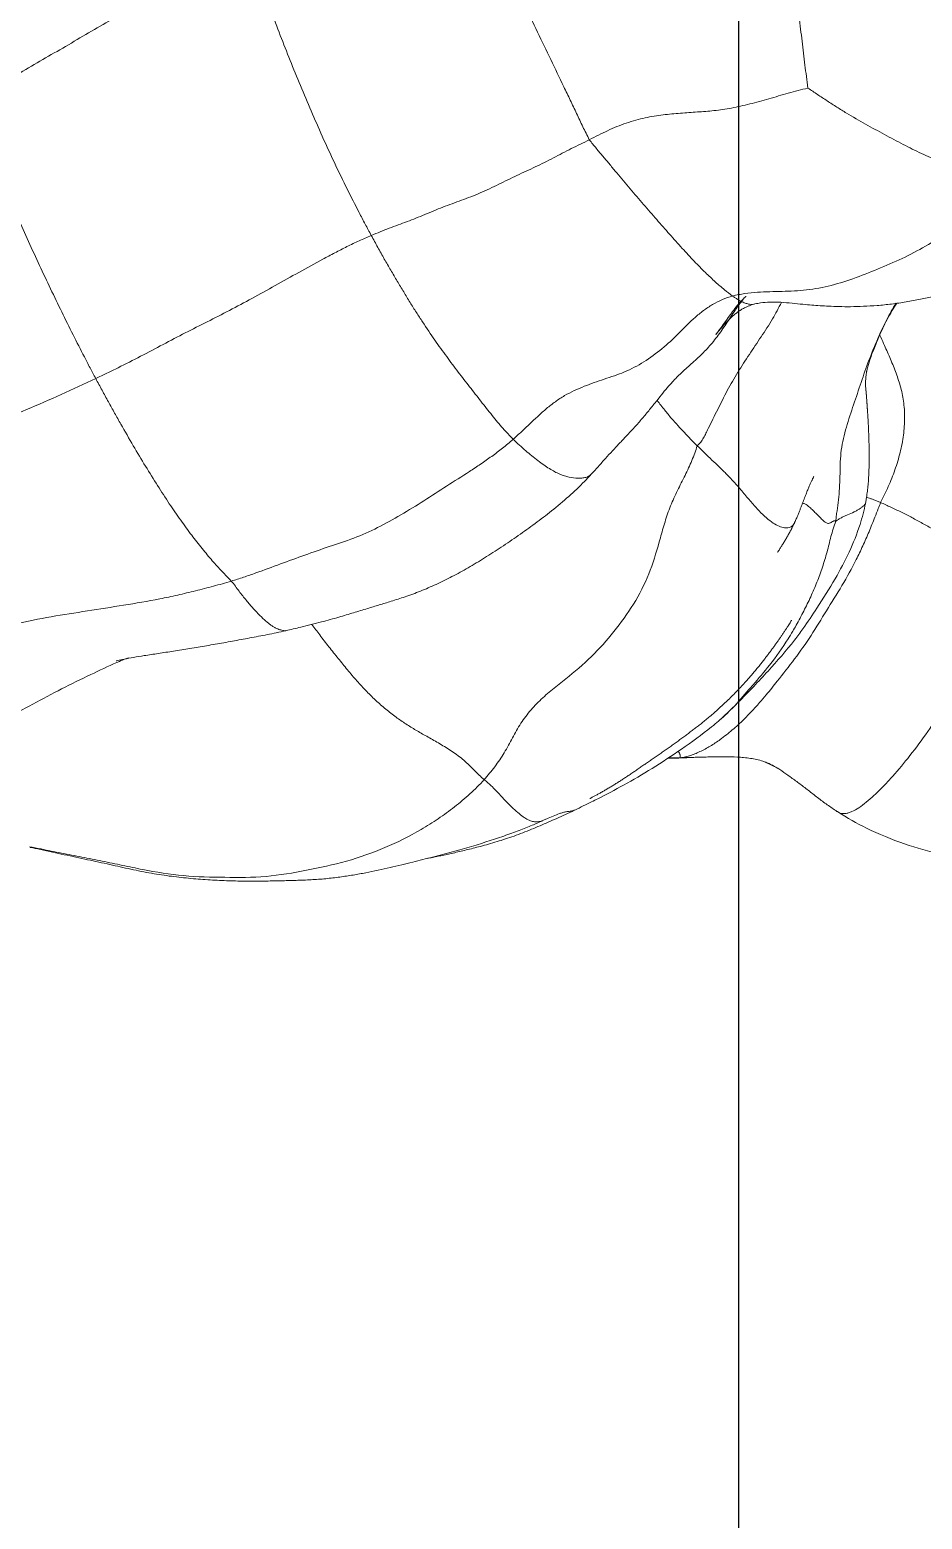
# Model space of a CAD drawing. Header units: inches. Extents: x 149964 to 151052, y -48230 to -47460.
# Drawn here: x 150541.73 to 150553.5, y -48002.21 to -47982.57 of the extents above; entities that cross this region are included whole.
import ezdxf

# ---------------------------------------------------------------- set-up
doc = ezdxf.new("R2010")
doc.units = ezdxf.units.IN
doc.header["$LTSCALE"] = 2
doc.header["$MEASUREMENT"] = 0
doc.linetypes.add('ACAD_ISO08W100', pattern=[36, 24, -3, 6, -3])
doc.linetypes.add('CENTER', pattern=[50.800000000000004, 31.75, -6.35, 6.35, -6.35])
doc.layers.add('CL', color=1, linetype='ACAD_ISO08W100')
doc.layers.add('PRODUCT', color=1, linetype='CONTINUOUS', lineweight=15)

# ---------------------------------------------------------------- blocks, each defined once
blk = doc.blocks.new('20160720.142037')
at = {"layer": 'PRODUCT', "linetype": 'ByBlock'}
for p, q in [((-4.150574802042684, -24.52840678729262), (-4.150620826490922, -24.52820344927022)), ((-6.515879782789852, -28.34180921195366), (-6.515942970756441, -28.3416765569782)), ((-2.079958157293731, -28.56565639276232), (-2.080079343897523, -28.56554343469907)), ((-5.826352195406798, -29.72980549974454), (-5.830876634689048, -29.69852023558633)), ((-5.343574498052476, -30.23678208143247), (-5.332309208199149, -30.25003744716378)), ((0.1573777253506705, -30.71749804166757), (0.1573675354593433, -30.71745850564912)), ((-5.964794542436721, -31.01736414977495), (-5.966417738818564, -31.01993700012827)), ((-5.880120403802721, -30.84511338092125), (-5.964794542436721, -31.01736414977495)), ((-2.725042185717029, -31.2404117183105), (-2.725099049595883, -31.24038525512879)), ((-6.541032033157535, -31.81150293735118), (-6.540376531367656, -31.81047040910198))]:
    blk.add_line(p, q, dxfattribs=at)
for points, start_tangent, end_tangent in [([(-0.8261863776133396, -22.02129663917731), (-1.036647000582889, -21.56485182312463), (-1.235391989233904, -21.10639803179947), (-1.42100511919125, -20.64536961930571), (-1.589403650374152, -20.18893387706339), (-1.746765145275276, -19.73173103169393), (-1.891097134997835, -19.28587564868212), (-2.019875200086972, -18.84194689471042), (-2.138419650378637, -18.40712981450633), (-2.245638807682553, -17.9825026041799), (-2.297451947000809, -17.77112233929802), (-2.349438554345397, -17.55902434806194), (-2.402571661950788, -17.34536835740437), (-2.458587312576128, -17.12894289407268), (-2.518176251236582, -16.90875067753223), (-2.577085020835511, -16.68502239995723)], (-0.4283096825788468, 0.903632013492886), (-0.2438461888390943, 0.9698139183310626)), ([(-3.497202751663281, -23.80891850786429), (-3.56405033642659, -23.5727918011471), (-3.625032934534829, -23.33730526212457), (-3.681381580245215, -23.10185706816992), (-3.731688131112605, -22.86550214868475), (-3.814229313167743, -22.38862800946663), (-3.89067931563477, -21.91055721318844), (-3.966355238953838, -21.43266900874005), (-4.064552326046396, -20.95577310802037), (-4.192746257322142, -20.48133963561122), (-4.32800341679831, -20.00341717905394), (-4.456391559768235, -19.52675275938236), (-4.516326514160028, -19.2871069052635), (-4.573928674275521, -19.04685405822966), (-4.63023933628574, -18.8068029273054), (-4.686941735446453, -18.56671573816857), (-4.74462644191226, -18.32561492228706), (-4.798871426959522, -18.08061021716276)], (-0.2853460400861819, 0.9584245601022205), (-0.1995517100194491, 0.9798872971052914)), ([(-4.570934981718892, -22.29837298592611), (-4.729405332589522, -21.95569709929259), (-4.918451153906062, -21.5707783676844), (-5.119688346807379, -21.19193562929286), (-5.314632047316991, -20.81022423566174), (-5.503618112852564, -20.42517515122017), (-5.594979217246873, -20.23126462952496), (-5.683379654132295, -20.03740939989075), (-5.768473399046343, -19.8430223124742), (-5.850821125262883, -19.64011592526367)], (-0.3967349832068341, 0.917933196425466), (-0.3588992755306929, 0.9333762960476036)), ([(-0.8261863776133396, -22.02129663917731), (-0.6831132521911059, -21.94548910320736), (-0.5401516522688325, -21.87107864409336), (-0.2475294218747877, -21.72179281272838), (0.05210778731270693, -21.57289177422354), (0.3567982620734256, -21.42492461813526), (0.66702971275663, -21.27887151408504), (0.9806526247411966, -21.13474080240121), (1.297840527986409, -20.99393094317202), (1.616717076627538, -20.85772514718701), (1.935428000462707, -20.72744905071886), (2.250239637738559, -20.60598524731904), (2.556640013557626, -20.49585302915511), (2.705343472247478, -20.44540263616364), (2.850917652016506, -20.39825417657266)], (0.8815290843080971, 0.4721297210713681), (0.9536869132138165, 0.3008010498065168)), ([(4.931552613968961, -24.01689093214372), (4.845407939923462, -23.86408094070066), (4.762477804237278, -23.71123564879235), (4.677752947842237, -23.55926663439459), (4.591080771613633, -23.40805403026752), (4.503390042867977, -23.25725265036453), (4.415078334423015, -23.106647475317), (4.23799151647836, -22.80459268201957), (4.062148787925253, -22.49913646594359), (3.885693841119064, -22.19372224552353), (3.709614718798548, -21.88817607503734), (3.532757425826276, -21.58572914303659), (3.358604163164273, -21.28324352978234), (3.185237638477702, -20.98562408152793), (3.100228318246081, -20.83692240640812), (3.016196042881347, -20.6893186716261), (2.932781123643508, -20.54388473174913), (2.850917652016506, -20.39825417657266)], (-0.5081480268115474, 0.8612697503381451), (-0.4815912125627167, 0.8763959744215923)), ([(-6.708912366710138, -27.79663501542382), (-6.741100082464982, -27.71851848810911), (-6.775811634259298, -27.63064565396053), (-6.812253288488137, -27.53412339504575), (-6.849535180284875, -27.43070477456058), (-6.886832603195217, -27.32244277842256), (-6.923575808381429, -27.2109248214183), (-6.959619840316009, -27.09673654459766), (-6.995561155490577, -26.978169288137), (-7.031575756933307, -26.8545688304439), (-7.067472497816198, -26.72621140875708), (-7.102474396233447, -26.59559668442671), (-7.136287677043583, -26.46470839354879), (-7.1688979830069, -26.33558775635902), (-7.202167222741991, -26.20278172023245), (-7.238305823993869, -26.05764641758287), (-7.275410815724172, -25.90314344646322), (-7.31065935321385, -25.7451306245348), (-7.343184280209243, -25.58323009852029), (-7.372697923361557, -25.41713528578111), (-7.399379142851103, -25.24099201505305), (-7.421153915580362, -25.05559078298393), (-7.435573278868105, -24.86242244143796), (-7.443749031663174, -24.66332264517405), (-7.448997541097924, -24.45807984912244), (-7.452993626415264, -24.23866910547804), (-7.453537973808125, -24.01237684247462), (-7.448584267112892, -23.7755691070488), (-7.437111900828313, -23.52905101721262), (-7.418224358378211, -23.27690402147709), (-7.390245063666953, -23.02074501811876), (-7.350552418414736, -22.75749253073445), (-7.296668691647938, -22.48463196833472), (-7.2348675384128, -22.20581108172337), (-7.171217765368056, -21.91427372588805), (-7.10465251118876, -21.60638779229339), (-7.036483932082774, -21.29038190645952), (-7.008351259137271, -21.15527041644964)], (-0.387861789337015, 0.9217175447892314), (0.1958444060755408, 0.9806349823501702)), ([(-6.999776779994136, -21.14597222323209), (-7.029515901231207, -21.2991010337355), (-7.08449110519723, -21.56811568603734), (-7.136997750261799, -21.83750010598305), (-7.189575421478366, -22.10595186486171), (-7.245448876201408, -22.37307321693515), (-7.30011143500451, -22.64033480828948), (-7.380865696293768, -23.17979769383965), (-7.403398889902746, -23.72383122466999), (-7.390635064744856, -24.26735844647192), (-7.309660808299668, -24.8019321728425), (-7.189059801079566, -25.3288285538365), (-7.012117462349124, -25.83555224529118), (-6.771869984309888, -26.3137915296611), (-6.629879292304395, -26.53906865826139), (-6.473687379766488, -26.753872325673), (-6.302823470410658, -26.95690186839784), (-6.115425622730982, -27.14422244283924)], (-0.1819413314477392, -0.9833093876858005), (0.7410105747056555, -0.6714933567611776)), ([(-3.497202751663281, -23.80891850786429), (-3.434998229349731, -23.75021624950023), (-3.368561100855004, -23.68670582210325), (-3.300156398821855, -23.62283407826908), (-3.228243133140495, -23.55846422773175), (-3.150937048776541, -23.49257657313137), (-3.068786851799814, -23.42520342919306), (-2.891738609323511, -23.28649968605896), (-2.693957083189161, -23.14179455984413), (-2.475854662363417, -22.99162622121366), (-2.237371816707309, -22.83653273873642), (-1.982102060894249, -22.67776861051243), (-1.712205248099053, -22.5163097316472), (-1.427572543703718, -22.35242148766702), (-1.281679664214607, -22.27002454605827), (-1.132433463615598, -22.18707960802567), (-0.9792408385546878, -22.1035904351229), (-0.8261863776133396, -22.02129663917731)], (0.7337225368279661, 0.6794492173450006), (0.8815251196797628, 0.4721371234859422)), ([(1.06100371593493, -25.65585890812508), (0.9906601456459612, -25.49594532517222), (0.9139551303524058, -25.33506872829457), (0.832338184438413, -25.17526046187413), (0.7475429962214548, -25.0165274862884), (0.5742306787869893, -24.70098653297464), (0.400619221443776, -24.38851534901914), (0.2308024782978464, -24.0820821038069), (0.0727461879432667, -23.7839064579166), (-0.0772857211122755, -23.49221597008727), (-0.2238045993726701, -23.20211972246761), (-0.3767383511003572, -22.90950716422958), (-0.5324778123176657, -22.61280777259526), (-0.683171680138912, -22.31684831395978), (-0.7555142189958133, -22.16905170687096), (-0.8261863776133396, -22.02129663917731)], (-0.3880904523133381, 0.9216212892632356), (-0.4283278865348206, 0.9036233848327596)), ([(-4.506662966014119, -22.45496776499203), (-4.55014531427878, -22.34720619910513), (-4.570934981718892, -22.29837298592611)], (-0.3616359472588963, 0.9323193882195955), (-0.3967349834679126, 0.9179331963126266)), ([(-4.150575788284186, -24.52840701240348), (-4.178009271912742, -24.4032953118076), (-4.225087221158901, -24.16761529215), (-4.268206609267509, -23.93763078469783), (-4.309536651271628, -23.70997746277862), (-4.349080362124369, -23.48338624247117), (-4.386365049926098, -23.2620041394257), (-4.420455527084414, -23.04718905473419), (-4.451263045251835, -22.84504279682005), (-4.480188546236604, -22.66005150233832), (-4.503773892502068, -22.51763619768462), (-4.52553397815791, -22.3987585225841), (-4.544657661230303, -22.30791209058953), (-4.549413033528253, -22.2887180768812)], (-0.2225077327004951, 0.9749309251882848), (-0.2420255125920029, 0.9702698857815687)), ([(-4.150619363819715, -24.52820312327822), (-4.150795163557632, -24.52736386330071), (-4.151549266680377, -24.51951477276452), (-4.151197168510407, -24.51023547178193), (-4.147725308925146, -24.48870742787403), (-4.141610028280411, -24.46386841694766), (-4.133531767583918, -24.43625707110914), (-4.121799541753717, -24.40628339884279), (-4.10467525626882, -24.3742708773425), (-4.082603804476094, -24.34032547961397), (-4.056329901708523, -24.30450113538973), (-4.02561456267722, -24.26686110283481), (-3.949980447418056, -24.18641013385786), (-3.857771451293956, -24.09967701965797), (-3.752072057948681, -24.00761267534108), (-3.692683331726585, -23.9598253684162), (-3.629925182904117, -23.91173351347243), (-3.565011999366106, -23.86310894312192), (-3.497202751663281, -23.80891850786429)], (-0.2175754549078758, 0.9760435038570929), (0.7597845696538389, 0.6501749054800029)), ([(-1.626455068675568, -27.52766288763814), (-1.74421359130065, -27.38659982717218), (-1.851696627330966, -27.24428848234675), (-1.953761441982351, -27.0989035831517), (-2.052288239065092, -26.95060850389564), (-2.244533796998439, -26.64988610630098), (-2.437878839991754, -26.35090073208266), (-2.622442166029941, -26.04556799221609), (-2.791560859855963, -25.7391893222084), (-2.930216213484528, -25.42413104574371), (-3.041121714340989, -25.10180301967193), (-3.153992898005527, -24.78035709938558), (-3.271418113930849, -24.45741478412674), (-3.389272129687015, -24.13379079226434), (-3.445809262921102, -23.97072623774875), (-3.497202751663281, -23.80891850786429)], (-0.6632873561695521, 0.748364806191209), (-0.2857762353789812, 0.958296375498007)), ([(1.06100371593493, -25.65585890812508), (1.21052531254827, -25.57562055854942), (1.363545783009613, -25.49528535589343), (1.676453803404002, -25.33623744980287), (2.000066871783929, -25.17966801865987), (2.328546493168687, -25.02746994041081), (2.662380264606327, -24.88120222581347), (2.995850459148642, -24.73881547718338), (3.328923792520072, -24.60178344416636), (3.659073371993145, -24.47174359367636), (3.986383290728554, -24.34682767340564), (4.307569189084461, -24.23008918269625), (4.622888200683519, -24.1200675440632), (4.931552613968961, -24.01689093214372)], (0.8788111020795308, 0.4771698302090781), (0.950670672823768, 0.3102019855397519)), ([(-2.080062861496117, -28.56552561672288), (-2.181532155809691, -28.46925485533575), (-2.380889631429454, -28.26121872543445), (-2.570981528842822, -28.0336380225126), (-2.7377818300738, -27.81653920148528), (-2.897108371485956, -27.59585713331035), (-3.049331990245264, -27.37098298630735), (-3.191328495420748, -27.14945490442915), (-3.321392184763681, -26.93300565642858), (-3.438182936079102, -26.7203039909291), (-3.540019626030698, -26.51172284494533), (-3.629121987672988, -26.30424108759325), (-3.703786794270854, -26.10086469212547), (-3.763472151302267, -25.91639353736537), (-3.811507023958256, -25.75972267894394), (-3.858716383983847, -25.60495933303901), (-3.914481131505454, -25.42139939424669), (-3.971584025683114, -25.22834447956848), (-4.035413683188381, -24.99979160097428), (-4.104656951210927, -24.72548139029095), (-4.150616759841796, -24.52820252188394)], (-0.734082941399949, 0.6790598170600283), (-0.2223382976570197, 0.9749695797279926)), ([(-6.115425622730982, -27.14422244283924), (-6.055197281559231, -27.0786000812659), (-5.990597324940609, -27.0136413461878), (-5.924624148756266, -26.94715506205102), (-5.860276149091078, -26.87695005294518), (-5.743938344152411, -26.72225873147545), (-5.643016485264525, -26.56023584768991), (-5.554038780479459, -26.40486954377411), (-5.471959644986782, -26.26086837045295), (-5.390804102207767, -26.12845159234712), (-5.302453401644016, -25.99916092297644), (-5.199870847805869, -25.86503991927748), (-5.082491738779936, -25.72881706420594), (-4.95192870424944, -25.59519420300057), (-4.812031707697315, -25.46608170529362), (-4.666614277113695, -25.34188166569947), (-4.517106864746893, -25.21975455732172), (-4.364061505242717, -25.09708840942767), (-4.206899640441407, -24.97542309900746), (-4.067694365658099, -24.87229842793749)], (0.6511667010271818, 0.7589347320246826), (0.8062048632183225, 0.5916364749769286)), ([(-1.626455068675568, -27.52766288763814), (-1.556564224651083, -27.46006681198924), (-1.481377626216272, -27.3923397660983), (-1.399331291584531, -27.32220527968457), (-1.311601599416463, -27.24997128586983), (-1.125699034979334, -27.10229980126314), (-0.9338722607935779, -26.95301161706448), (-0.7401315940078348, -26.80303866198665), (-0.5370056134124752, -26.65067094611004), (-0.3201088345958851, -26.49455890784884), (-0.07984737449442036, -26.33297368647618), (0.04617093811975792, -26.25079689351696), (0.1775247038458474, -26.16765582192602), (0.315926546260016, -26.08340245481668), (0.4585898588120472, -25.99850615632022), (0.6027702237770427, -25.91342874579277), (0.7503912099346053, -25.82798448513495), (0.9036291836819146, -25.7419824974495), (1.06100371593493, -25.65585890812508)], (0.7040292369524044, 0.7101709889288742), (0.8790479324074866, 0.4767333977498565)), ([(2.32225004551583, -28.53236057263712), (2.264722480147611, -28.41481267724885), (2.205837151850574, -28.29454103760509), (2.144883259694325, -28.17593205161393), (2.083555652701762, -28.05825124409603), (2.023744214006001, -27.93980158037448), (1.96571331116138, -27.82015665871586), (1.852361379773356, -27.5782855870857), (1.735643645835808, -27.33712197449495), (1.622293553809868, -27.09455121163046), (1.525164853926981, -26.84663833004015), (1.433625995647162, -26.59992356594012), (1.336975752114085, -26.36227060853707), (1.289379217632813, -26.24564231413387), (1.243676041456638, -26.12859477882012), (1.199951832415536, -26.01008126564557), (1.15612992370734, -25.89156881642703), (1.110003036010312, -25.77426914925309), (1.06100371593493, -25.65585890812508)], (-0.4475222924556314, 0.8942727759220094), (-0.387904791144134, 0.9216994483059138)), ([(-6.770123401161982, -27.77031391817582), (-6.816446658107452, -27.65400699048769), (-6.859053757361835, -27.539036361326), (-6.897530851449119, -27.42671140224411), (-6.932896947313566, -27.31486354510707), (-6.965795281605097, -27.20236853550159), (-6.994841245294083, -27.09598709184502), (-7.020016803609906, -26.99874546671344), (-7.042695109790657, -26.90742149908328), (-7.063655557634775, -26.81987571141508), (-7.083240501378896, -26.73508205755206), (-7.101499669573968, -26.65296179980942), (-7.118261033465387, -26.57442868164799), (-7.133411686489126, -26.50033624844218), (-7.147772627766244, -26.42687215379556), (-7.153310305788182, -26.39760891562037)], (-0.3800357524441654, 0.9249717978750471), (-0.1842726237873471, 0.9828751701627866)), ([(2.32225004551583, -28.53236057263712), (2.495515200804221, -28.44706429367943), (2.667974371346645, -28.36471679974056), (2.843608906288864, -28.28124162898894), (3.02160298769013, -28.19633813101973), (3.379839721077587, -28.02397902775556), (3.742500571155688, -27.84914764238056), (4.112243435927667, -27.67486181378626), (4.491625776747242, -27.50467618773109), (4.877123557496816, -27.34132661686454), (5.263719876442337, -27.18985628200608), (5.642520621040603, -27.05392524005583), (6.011620973964455, -26.93333084680489), (6.360927195259137, -26.83165062088665), (6.525257970410166, -26.78872658073669), (6.680546291579958, -26.75111625354475)], (0.8927108460157375, 0.4506299428642823), (0.9738874062938432, 0.2270315393557704)), ([(-6.635184770566411, -27.70815024156036), (-6.605432808661135, -27.66017139220639), (-6.548994524113368, -27.58815289623453), (-6.477832892618608, -27.51058785773057), (-6.395401894231327, -27.42837894149125), (-6.303815251943888, -27.34184316975734), (-6.206743618153268, -27.24961977081693), (-6.159544751688372, -27.19913145330793), (-6.115425622730982, -27.14422244283924)], (0.4767500768065037, 0.8790388866625827), (0.5898958839740107, 0.8074793161874305)), ([(-6.115425622730982, -27.14422244283924), (-5.944273237284506, -27.28571936356457), (-5.759523861604976, -27.41015436159068), (-5.564489335112739, -27.51812980922841), (-5.37217989724013, -27.62939915541938), (-5.195274652156513, -27.76336727662419), (-5.03542976413155, -27.91889368554985), (-4.889977649901994, -28.08907761229057), (-4.749978675186867, -28.26452252308081), (-4.453482221200829, -28.59911859558633), (-4.117159901303239, -28.89150065535068), (-3.751486199413193, -29.14437176948559), (-3.351373314770171, -29.33577890956803), (-2.927528004802298, -29.46934310781944), (-2.714109228312736, -29.53108787094243), (-2.504578070453135, -29.60410141976172), (-2.301600605336716, -29.69598470081837), (-2.102926901192404, -29.7948923408112), (-1.90595882886555, -29.88516640602029), (-1.808348444232251, -29.92341845397459), (-1.711621475900756, -29.9553450393505)], (0.7411171714985386, -0.6713757056298699), (0.9591263924111343, -0.2829780263207779)), ([(-2.080071284464793, -28.56553483792959), (-2.108430334570585, -28.53082561758492), (-2.128682465991005, -28.48571400598303), (-2.13883769500535, -28.43551317128731), (-2.140570117160678, -28.3814716423658), (-2.124669094831916, -28.26578153600713), (-2.108748647675384, -28.20540900213382), (-2.085985737212468, -28.14247309820348), (-2.054489538219059, -28.07581571733317), (-2.013861611369066, -28.00519378302124), (-1.964426037913654, -27.9308354143941), (-1.907904594409047, -27.85393848353851), (-1.77821950786165, -27.69472008648154), (-1.704581110214349, -27.61117690070387), (-1.626455068675568, -27.52766288763814)], (-0.7295362706276792, 0.6839421246265341), (0.6954493145973961, 0.7185751532206023)), ([(0.2622277621121611, -30.42334853926877), (0.2151216576166917, -30.28860896390688), (0.1497133205994032, -30.15874265030288), (0.069524223159533, -30.03735001372843), (-0.02332184376427904, -29.92356045245833), (-0.1261042258702219, -29.81512131414638), (-0.2323171352327336, -29.7087227607044), (-0.4330787408980541, -29.48963445588743), (-0.6056518446712289, -29.25127966554282), (-0.7393469061644282, -28.9956759841516), (-0.8341176116955467, -28.72811157713295), (-0.9284273021912668, -28.46503661443421), (-1.051367014501011, -28.20595491919084), (-1.130737555911765, -28.08437089736253), (-1.221299388125772, -27.96869738957321), (-1.320289353112457, -27.85722499259282), (-1.423916839645244, -27.7471068851155), (-1.527829446917167, -27.63636864793079), (-1.626455068675568, -27.52766288763814)], (-0.2638402845168706, 0.9645663814720357), (-0.6629105920549121, 0.7486985688121794)), ([(-6.675704048626358, -27.99117058760748), (-6.723036561714252, -27.88226560611656), (-6.770123401161982, -27.77031391817582)], (-0.402529228019891, 0.9154071337878631), (-0.380035752601218, 0.9249717978105201)), ([(-6.680776295746909, -27.86249287347164), (-6.708912366710138, -27.79663501542382)], (-0.397850925056093, 0.9174500757163907), (-0.3878617889914637, 0.9217175449346405)), ([(-6.659834945341572, -27.91017017492413), (-6.65662468370283, -27.91761180300091), (-6.661552348377882, -27.90642625879991), (-6.680776295746909, -27.86249287347164)], (0.3975941597948217, -0.9175613789262546), (-0.3978509255634637, 0.9174500754963701)), ([(-6.671230840031058, -27.84487167038606), (-6.671532263600966, -27.83685283594241), (-6.665668246889254, -27.78457776820869), (-6.644194337743102, -27.72574493402499), (-6.635184770566411, -27.70815024156036)], (-0.05787279090977225, 0.9983239654903181), (0.4767500770125409, 0.8790388865508375)), ([(-6.515942264406476, -28.34167622139648), (-6.522990245401161, -28.32374294665351), (-6.52845435673953, -28.30154647563177), (-6.532227967836661, -28.27769439936674), (-6.538701625191607, -28.22891791990696), (-6.548877230350627, -28.18346374497924), (-6.563101357314736, -28.14042715119285), (-6.598012843984179, -28.05495551975764), (-6.633137904427713, -27.97037092600658), (-6.65096247929614, -27.92801004550711), (-6.665275938168634, -27.88406520007265), (-6.671230840031058, -27.84487167038606)], (-0.4290570080029465, 0.9032774124728014), (-0.05787279101649619, 0.9983239654841314)), ([(-6.515942918020301, -28.34167653188342), (-6.519351470487891, -28.33450348408951), (-6.574314440396847, -28.2168060191616), (-6.626545068342239, -28.10181971952989), (-6.675704048626358, -27.99117058760748)], (-0.4295775274955648, 0.9030299817120123), (-0.4025292281695041, 0.9154071337220742)), ([(-6.40791369843646, -28.56238006137573), (-6.515868670801865, -28.34180391448172)], (-0.4478441656145203, 0.894111628000125), (-0.4303323656809285, 0.9026705130043053)), ([(-6.366469486005371, -28.64452908208477), (-6.40791369843646, -28.56238006137573)], (-0.4528664947243866, 0.8915783408966635), (-0.4478441652574194, 0.8941116281789905)), ([(-5.342539011588087, -30.23589740391617), (-5.4180560997047, -30.14574481661839), (-5.712659806915326, -29.74755353768705), (-5.967786288296338, -29.35985264693591), (-6.188391190109542, -28.98278009243222), (-6.366469486005371, -28.64452908208477)], (-0.6533403885466547, 0.757064288349217), (-0.4528664951924164, 0.8915783406589334)), ([(-4.803006384870969, -30.61368916051288), (-4.86810201764456, -30.55466411099769), (-4.93056795647135, -30.49595403371495), (-4.99053120057215, -30.43764815325994), (-5.048203924379777, -30.37975875450502), (-5.103717654681532, -30.32227852692449), (-5.157155346154468, -30.26513768179575), (-5.208591877802974, -30.20827075246052), (-5.257927381026093, -30.15182695105614), (-5.304596547182882, -30.09657168976264), (-5.347567707882263, -30.04400329696364), (-5.386822090949863, -29.99460345582338), (-5.423832227097591, -29.94700220292725), (-5.459810033295071, -29.89993941802823), (-5.495653192338068, -29.85239920386084), (-5.531776795076439, -29.80389845070022), (-5.568506396026351, -29.75400863409595), (-5.605834190762835, -29.70271668949863), (-5.643477628589608, -29.65038688928325), (-5.681041323929094, -29.59757239261671), (-5.718233333231183, -29.5447379753532), (-5.754927013447741, -29.49216306200105), (-5.791106286458671, -29.43999445727968), (-5.826771887979703, -29.38836158165213), (-5.861911944288295, -29.33741288469173), (-5.896466469916049, -29.28736422380462), (-5.930505915603135, -29.23820629515103), (-5.964190026250435, -29.18958799045504), (-5.99741044381517, -29.14146959888603), (-6.030068841471802, -29.09381022077287), (-6.062079823954264, -29.04656380925007), (-6.093366518063704, -28.99968523206189), (-6.123853173019597, -28.95314122578566), (-6.153447250952013, -28.90693950733839), (-6.18188887933502, -28.86141358550231), (-6.2093364232569, -28.81637627539021), (-6.235783840995282, -28.7719269547888), (-6.261223795328988, -28.72817116339138), (-6.285655860730913, -28.68520544237253), (-6.308750283962581, -28.64372570702835), (-6.329645316262031, -28.6054597222028), (-6.347582869202597, -28.57204744898627), (-6.360844788025133, -28.54701406747336), (-6.364132361370139, -28.54076607225579)], (-0.7469053258225714, 0.664930398055224), (-0.4654488392824126, 0.8850747866766147)), ([(-0.1033232070330996, -30.33782619118574), (-0.1877028446469922, -30.28055270219193), (-0.2741253556741867, -30.21832248882856), (-0.3579232502379455, -30.15210847849812), (-0.4320919559977483, -30.08649153109582), (-0.5004153837508056, -30.01953482897807), (-0.5667737514013425, -29.94976961929206), (-0.6334968644659966, -29.8765920509104), (-0.6972099184058607, -29.80578001603863), (-0.75393987307325, -29.74393080888694), (-0.8090384733804967, -29.68691249492986), (-0.8703705278749112, -29.62836622414034), (-0.9472178526921198, -29.56066729729355), (-1.041771046060603, -29.48244313438045), (-1.149769502982963, -29.39597318119922), (-1.263996136374772, -29.3038517482928), (-1.381478011870058, -29.20497236506344), (-1.497697033220902, -29.10162015289825), (-1.607759408070706, -28.99845027267293), (-1.708907447260572, -28.90241503947618), (-1.804182054213015, -28.81408928851306), (-1.90308393232408, -28.72478016645618), (-2.017389734042808, -28.6226761988728), (-2.079955486638937, -28.56565350513847)], (-0.8319362208656915, 0.5548712683242045), (-0.7341630060618143, 0.6789732546501963)), ([(0.2622277621121611, -30.42334853926877), (0.344792014133418, -30.31643000573968), (0.4466774624306709, -30.1972462418853), (0.572600531304488, -30.06364868464152), (0.7205735003517475, -29.91702465395065), (0.8910206066793762, -29.75847254098335), (1.077831521106418, -29.59123273307341), (1.270742284599692, -29.42120337223605), (1.470504848693963, -29.24792801582225), (1.67623008301598, -29.07199918897822), (1.88769445658545, -28.89361748990632), (1.994880806421861, -28.80385633883998), (2.102359819458798, -28.7139477601304), (2.210349554254208, -28.6238080280018), (2.32225004551583, -28.53236057263712)], (0.5916825912980298, 0.8061710185530416), (0.7800846219728031, 0.6256740226040624)), ([(3.004563745111227, -31.41632802781533), (2.971513850876363, -31.28614679808379), (2.936714253213722, -31.15682496629597), (2.900304951646831, -31.02848153522791), (2.863546042121015, -30.90098044373008), (2.794985342159634, -30.64920278693171), (2.741472573805368, -30.40675475005264), (2.707607714022743, -30.17713469798764), (2.68933232454583, -29.95734661126335), (2.673391580668977, -29.73514278957737), (2.651615215407219, -29.50626131085301), (2.635182001831708, -29.38877781213523), (2.612377739656949, -29.26844869600609), (2.581398244656157, -29.14496772478742), (2.542340121406596, -29.02015737665351), (2.495853092026664, -28.89612010713608), (2.442898558947491, -28.77394956735952), (2.384579066361766, -28.65371046907239), (2.32225004551583, -28.53236057263712)], (-0.2396461140811488, 0.9708603092133311), (-0.4601772111190182, 0.8878270858487718)), ([(-1.711621475900756, -29.9553450393505), (-1.624756163160782, -29.86930598384788), (-1.538854740472743, -29.78653066161496), (-1.449106631422183, -29.7027252585176), (-1.351541316515068, -29.6165762404853), (-1.242096094792942, -29.52657614074997), (-1.115499482082669, -29.42746147971775), (-1.112792220606934, -29.425372759928)], (0.7054070811250766, 0.7088024053984295), (0.7917984465777267, 0.6107824653647966)), ([(-5.832717175944708, -29.63246889832953), (-5.833867661101976, -29.56361691248458)], (-0.02241131174065777, 0.9997488350111057), (-0.01098574824255505, 0.9999396548470069)), ([(-5.830876847059699, -29.69852024262218), (-5.832717175944708, -29.63246889832953)], (-0.03327376942674428, 0.999446274828285), (-0.02241131193014727, 0.9997488350068578)), ([(-5.828775797097478, -29.58552241790312), (-5.827078420319594, -29.6988618433752)], (0.008100423529940746, -0.9999671910311037), (0.02168615960559087, -0.9997648275877488)), ([(-5.829460608598311, -29.72993463786406), (-5.830707471992355, -29.69667176312942)], (-0.03887607233156116, 0.9992440397620949), (-0.03588070269318781, 0.9993560802708127)), ([(-5.822070191032253, -29.91019699946628), (-5.829460608598311, -29.72993463786406)], (-0.03832851452767248, 0.9992651925160319), (-0.0388760715880436, 0.9992440397910219)), ([(-5.827078420319594, -29.6988618433752), (-5.826352195406798, -29.72980549974454)], (0.02168616011662415, -0.9997648275766637), (0.02522742803246165, -0.9996817377920171)), ([(-5.826352195406798, -29.72980549974454), (-5.821360062545864, -29.73192271435255), (-5.813813605287578, -29.7327871375237), (-5.804115377162816, -29.7322471578882), (-5.792667931644246, -29.73015116355964), (-5.783263828547206, -29.72750262585032)], (0.8444758162957622, -0.535593685261137), (0.9515601796210782, 0.3074625579798316)), ([(-5.826352195406798, -29.72980549974454), (-5.824303131579654, -29.82965633454296), (-5.820592117175693, -29.92828915298014), (-5.817768110719044, -30.02538069999719), (-5.815789245738415, -30.12070218370354), (-5.813508724037092, -30.30612151873356), (-5.817784719809424, -30.48617081305565), (-5.823776205710601, -30.56783157833706)], (0.001126428007151312, -0.9999993655797711), (-0.09389345366891708, -0.995582251427838)), ([(-5.504540351044852, -30.36568524198083), (-5.573584521393059, -30.27648541547387), (-5.663203383388463, -30.14401246606576), (-5.73783259242191, -30.00852256004146), (-5.794915948412381, -29.86956619635748), (-5.814432930521434, -29.79957138772443), (-5.826352195406798, -29.72980549974454)], (-0.6304168657623479, 0.7762567715404342), (-0.1108985211938503, 0.9938317352535172)), ([(-5.783263828547206, -29.72750262585032), (-5.766135602694703, -29.7206846844274), (-5.740138394001406, -29.70519134791539)], (0.951560179631513, 0.3074625579475375), (0.8074049576787026, 0.5899976561952196)), ([(-2.725101063202601, -31.24038957625453), (-2.737512311694445, -31.23409057921526), (-2.763568469119491, -31.21565251544962), (-2.781504710030276, -31.19315349957469), (-2.79184759632335, -31.16696099046385), (-2.795471699384507, -31.13766775357362), (-2.793251590541331, -31.10586655465158), (-2.773246880213264, -31.0361583372578), (-2.731179324066034, -30.9578134859039), (-2.664811142487451, -30.87001397128915), (-2.571690574171953, -30.77257303663646), (-2.452922286611283, -30.66653013107862), (-2.324050643685041, -30.5571982534675), (-2.201520538772456, -30.45004267621698), (-2.09093928776565, -30.34686421595688), (-1.993157032557065, -30.24787076836219), (-1.90083279722603, -30.15056300051947), (-1.806655090505956, -30.05264540934149), (-1.711621475900756, -29.9553450393505)], (-0.9064197365532977, 0.4223781021628021), (0.7000124405860862, 0.7141306484283609)), ([(-1.711621475900756, -29.9553450393505), (-1.663699633121723, -30.00204888422013), (-1.608119496726431, -30.03947917753976), (-1.547576841054251, -30.07123214575404), (-1.484767440037103, -30.10090401572961), (-1.359339199290844, -30.16287092475977), (-1.234439470397774, -30.2265575041165), (-1.10932577989297, -30.28897792524367), (-0.9850361739809159, -30.35256641844171), (-0.8627876459504478, -30.42032464104705), (-0.742732457438251, -30.49210389723885), (-0.5077634303015657, -30.64362652220007), (-0.2750962960417382, -30.79891697350831), (-0.03950330449151807, -30.94946283066383), (0.1785093584912829, -31.06666292105365)], (0.6326676969074899, -0.7744233889093047), (0.8889889387231219, -0.457928670021803)), ([(-5.331487721326994, -30.24925632625673), (-5.34292094092234, -30.23621215602179)], (-0.6610234814651464, 0.7503652157127869), (-0.6572385030278552, 0.753682658774702)), ([(-5.331153517327039, -30.2490310381545), (-5.342539011588087, -30.23589740391617)], (-0.6567212084324977, 0.7541334460126801), (-0.653340390060752, 0.7570642870425631)), ([(-0.0480801904341206, -30.37438948511408), (-0.05005724000511691, -30.37239105327899), (-0.08481058027246036, -30.33858996096387), (-0.1218808597768657, -30.30474231655535), (-0.1608832359779626, -30.27091469934385), (-0.2004496701993048, -30.23797917372576), (-0.2314208874595352, -30.21295586603082), (-0.2437183789443225, -30.20322830932855), (-0.2235833118902519, -30.21857338975678), (-0.168233996926574, -30.25947923770582), (-0.09644819967797957, -30.31132202025037), (-0.02277898136526346, -30.36424426227313), (0.05660153349163011, -30.42234058791655), (0.1403879263380077, -30.48786466544698), (0.2087107960542198, -30.54783653403865), (0.2489114274503663, -30.5869210226665), (0.2608487654651981, -30.5989387484442), (0.2482267718878575, -30.58707556939044), (0.2113221992331091, -30.5556390240381), (0.1518294710549526, -30.51035882448923), (0.07599519536597654, -30.45729730187304), (-0.01455630402779207, -30.39667979195656), (-0.1033232070330996, -30.33782619118574)], (-0.7024905882275302, 0.7116930331622887), (-0.8319362208577815, 0.5548712683360643)), ([(0.1573679780412931, -30.71745839162031), (0.1528664216166362, -30.70058732142206), (0.1450401443871669, -30.67394538592634), (0.1381044338631909, -30.65293580424623), (0.1315348136995453, -30.63504454014765), (0.1247306428849697, -30.61828778257041), (0.1168612023175228, -30.60071393584076), (0.1066849725903012, -30.58012030822283), (0.09228935476858169, -30.55387249940395), (0.07192646627663635, -30.52075828498346), (0.04582081944681704, -30.48320864401467), (0.01563030315446667, -30.44462106735591), (-0.0166432561527472, -30.40749244250765), (-0.05005724000511691, -30.37239105327899), (-0.08481058027246036, -30.33858996096387), (-0.1218808597768657, -30.30474231655535), (-0.1608832359779626, -30.27091469934385), (-0.2004496701993048, -30.23797917372576), (-0.2314208874595352, -30.21295586603082), (-0.2425535747606773, -30.20416376346839)], (-0.2494515189335381, 0.9683872880731916), (-0.7827304546396997, 0.6223608562397935)), ([(-5.493507255363511, -30.3791757328072), (-5.504540351044852, -30.36568524198083)], (-0.6357183312640315, 0.7719211120929879), (-0.6304168640392049, 0.7762567729398402)), ([(-4.996452871942893, -30.86637650900957), (-5.099275461252546, -30.77923556636233), (-5.355608485173434, -30.53450269195309), (-5.493507255363511, -30.3791757328072)], (-0.7706904117007171, 0.6372097686889141), (-0.6357183323465314, 0.7719211112014913)), ([(-5.332330825680401, -30.25005593394599), (-5.24187820602674, -30.35040381739964), (-5.222800685587572, -30.3701391941795)], (0.6499303605252804, -0.7599937673872589), (0.6993704980497774, -0.7147593346418125)), ([(-4.886009094509063, -30.70103697138256), (-5.065527007478522, -30.52705791289191), (-5.331487721326994, -30.24925632625673)], (-0.7244214027763028, 0.6893574045439809), (-0.6610234820652441, 0.7503652151841396)), ([(-5.222800685587572, -30.3701391941795), (-5.169615306193009, -30.42287457984639)], (0.6993704981220779, -0.7147593345710685), (0.7199521892968179, -0.6940236632325435)), ([(-5.169615306193009, -30.42287457984639), (-4.928210568177747, -30.63893139223364)], (0.7199521894557533, -0.6940236630676702), (0.7568699313489547, -0.6535655338371421)), ([(0.1573675004474353, -30.71745851462765), (0.1525029136973899, -30.68420040554338), (0.154602002206957, -30.64568028312351), (0.1648792884370778, -30.60126368320198), (0.1853134320117533, -30.55003326408041), (0.2176959035277832, -30.49105963103648), (0.2384554434102029, -30.45835942114354), (0.2622277621121611, -30.42334853926877)], (-0.2495382561257679, 0.9683649408821607), (0.5720679146078945, 0.8202062552042471)), ([(1.74089523681323, -34.2146263418108), (1.632624480116647, -34.0682310149059), (1.524341754906345, -33.91896376926161), (1.417870744655374, -33.76970766182058), (1.314887932647252, -33.61980297983246), (1.122280380979646, -33.31431712704943), (0.9421852406230755, -33.00504600633576), (0.7754533391271252, -32.69800269575353), (0.6345010818622541, -32.37553477189067), (0.5051668734231498, -32.05101348643075), (0.4033572399930563, -31.72405687304854), (0.3430403551901691, -31.39878022637276), (0.323146370734321, -31.07476995918842), (0.3193635170464404, -30.91296605929529), (0.3119819054845721, -30.74931358270987), (0.2947573307901621, -30.58351325835247), (0.2807348262285814, -30.50211368977762), (0.2622277621121611, -30.42334853926877)], (-0.5993608477279015, 0.8004789655018372), (-0.262017216574514, 0.9650631990800106)), ([(-5.823776205710601, -30.56783157833706), (-5.834929902426666, -30.65889012951811), (-5.872422385466052, -30.82237152293965), (-5.880133957252838, -30.84510856489214)], (-0.09389345371251774, -0.995582251423726), (-0.3348218575274642, -0.9422814461305382)), ([(-4.928210568177747, -30.63893139223364), (-4.868148134468356, -30.6907603812142)], (0.7568699313010987, -0.6535655338925623), (0.7576913468146345, -0.6526130729323657)), ([(-4.01864493166795, -31.19737873941631), (-4.012329250457697, -31.20122241164063), (-4.016264230944216, -31.19885229413921), (-4.034556247235741, -31.18776280345628), (-4.059332569042454, -31.17252645869303), (-4.088135558558861, -31.15448313288653), (-4.119954129913822, -31.13413215296896), (-4.153857527824584, -31.11196898933849), (-4.188842033094261, -31.08859532988572), (-4.223959418712184, -31.06464660759229), (-4.259080105286557, -31.04025193936832), (-4.294449298206018, -31.01528277674515), (-4.330314423743403, -30.98959509531414), (-4.366988890746143, -30.96296833293309), (-4.404842594929505, -30.93511343568389), (-4.444129903218709, -30.90579938548035), (-4.485003113135463, -30.87484527962806), (-4.527479124168167, -30.84214913567121), (-4.571430387761211, -30.80770301085431), (-4.616606885334477, -30.77158835984301), (-4.662686481926357, -30.73395050978434), (-4.709314449923113, -30.69497873493674), (-4.756151225039503, -30.65486250509275), (-4.803006384870969, -30.61368916051288)], (0.8547380882243363, -0.5190595346765211), (-0.7469053258407742, 0.664930398034777)), ([(-4.125711826200131, -31.35036951810616), (-4.273955509095686, -31.24073153462086), (-4.682707061525434, -30.89082383983623), (-4.886009094509063, -30.70103697138256)], (-0.8149379531949579, 0.5795482140792193), (-0.7244214027540081, 0.6893574045674097)), ([(-4.868148134468356, -30.6907603812142), (-4.604233711666893, -30.9102125347199), (-4.259320243407274, -31.1539769573792), (-4.158978063293034, -31.21522334076144)], (0.757691346639691, -0.6526130731354772), (0.8609382200844599, -0.5087095253657063)), ([(0.5459304601245094, -34.25171645900991), (0.5262491998728365, -34.17525515423768), (0.5047626884188503, -34.08337856774597), (0.4872140528168529, -34.00245425838511), (0.4727937232819386, -33.93581664745579), (0.4587843038607389, -33.87371509893273), (0.4438845201511867, -33.81099496273964), (0.4274445836490486, -33.74529796696152), (0.4082838206086308, -33.67239816017536), (0.3848795402736869, -33.58590479565464), (0.3577628006751183, -33.48550749350397), (0.3284740115923341, -33.37488421307353), (0.2951191259198822, -33.24471541194362), (0.2564357659721281, -33.08057198456663), (0.2190238085750025, -32.89967485543457), (0.1851987494155765, -32.71157024340937), (0.1568787281867117, -32.52015613172989), (0.1374700472224504, -32.329943351986), (0.1266177989309654, -32.14750586281298), (0.1219890248612501, -31.97809391083138), (0.123103511024965, -31.82504533760948), (0.1283527512277942, -31.69134578495868), (0.1352324340550695, -31.57596210485644), (0.1430162793549243, -31.46827981266688), (0.1532150186540093, -31.35016331633233), (0.1671604607836343, -31.20840654193307), (0.1792381268751342, -31.05779206428269), (0.1819065788586158, -30.91263781921589), (0.1721442389534786, -30.7926126548191), (0.1573841252538841, -30.71749639161135)], (-0.2552268031136582, 0.9668812124415189), (-0.2496555218231427, 0.9683347150769791)), ([(-6.352763245813549, -31.54460322853265), (-6.255485978210345, -31.41930636284815), (-6.162525628955336, -31.29778797015751), (-6.076742514502257, -31.18039919853618), (-6.000120815035189, -31.07107315197209), (-5.964790859812638, -31.01736646916106)], (0.6076867415030973, 0.794176821747744), (0.5329413393746735, 0.8461521900849333)), ([(-5.966418877855176, -31.01993880154623), (-5.932512024679454, -30.96256609960983), (-5.904431687144097, -30.90582612100843), (-5.880120403802721, -30.84511338092125)], (0.5344278261501761, 0.8452141140778455), (0.3342904304290902, 0.9424701099364019)), ([(-2.541714419348864, -32.34393758470105), (-2.653554333519423, -32.29995643573056), (-2.845094595541013, -32.22221357582748), (-3.032610679481877, -32.14011147878773), (-3.213766685366863, -32.05335818480671), (-3.555847769399406, -31.86529295406217), (-3.888102928525768, -31.66015554073965), (-4.214448183192872, -31.45712871223805), (-4.523707699991064, -31.23955795607617), (-4.817038247652818, -31.01106828811317), (-4.996452871942893, -30.86637650900957)], (-0.9310595562903639, 0.3648672397467206), (-0.7706904116785105, 0.6372097687157723)), ([(-2.72509904121398, -31.240385237179), (-2.726641019718954, -31.23966644256143), (-2.777846884244354, -31.21479739355709), (-2.827688329300145, -31.1889104562506), (-2.875661439844407, -31.16267273920676), (-2.922017507749842, -31.13627663095394), (-2.966903953027213, -31.10986172165576), (-3.010421828279505, -31.08351279065391), (-3.051047440938419, -31.05829033673217), (-3.086957524210447, -31.03553424505662), (-3.110712382011116, -31.020317894443), (-3.11625491650193, -31.01678900961997)], (-0.9065695867946922, 0.4220563757353998), (-0.8423141109163729, 0.5389869558265398)), ([(-4.158978063293034, -31.21522334076144), (-4.078051019518171, -31.2618769322653), (-3.892275247169891, -31.36120197195851), (-3.703179843490943, -31.45270297599927), (-3.510432708077133, -31.53529268730199), (-3.313542686810251, -31.60749949933961), (-3.112901426677126, -31.66815256473637), (-2.909596743353177, -31.72025253548782), (-2.706618325872114, -31.78318530230899)], (0.8609382201079753, -0.5087095253259089), (0.9347954174546991, -0.3551866094121438)), ([(6.784346602362348, -31.1162023312354), (6.632251374219777, -31.12213647285535), (6.478495439747348, -31.12811985395092), (6.167764570796862, -31.14010616791347), (5.85510287177749, -31.15358534603001), (5.541472549695754, -31.17045687410427), (5.226269987819251, -31.1908414615973), (4.909089124499587, -31.21457578610716), (4.588343459210591, -31.24099036197003), (4.265462178707821, -31.27022957578447), (3.942884916235926, -31.30287907789898), (3.623480728943832, -31.33858236220112), (3.308849504945101, -31.37651501153596), (3.004563745111227, -31.41632802781533)], (-0.9992495366785962, -0.03873452526636776), (-0.9907760107230541, -0.1355097656101235)), ([(-2.469932751148008, -32.17587793576968), (-2.749889156140853, -32.10379818981164), (-3.113269058871083, -31.95993879160233), (-3.467828948050737, -31.77522831862734), (-3.852341233810876, -31.53566411723295), (-4.125711826200131, -31.35036951810616)], (-0.9816543711780666, 0.1906690733889341), (-0.8149379531896473, 0.5795482140866867)), ([(-2.706618325872114, -31.78318530230899), (-2.704131225298624, -31.77499631502724), (-2.70323658399866, -31.76733780609356), (-2.705335813487181, -31.75329790368414), (-2.718866256676847, -31.72812632420391), (-2.726742005615961, -31.71573736942082), (-2.732987796509406, -31.70264145253168), (-2.735825896728784, -31.6882099348004), (-2.733478574082255, -31.67181417715619), (-2.724656018021051, -31.65300061212474), (-2.710020105412696, -31.63201595780993), (-2.690720634942409, -31.60928200411581), (-2.667907405411825, -31.58522054030618), (-2.616338863939745, -31.53480224162195), (-2.564512870885665, -31.48413537871238), (-2.520601617638022, -31.43628218969388), (-2.488672501844121, -31.39305659807724), (-2.478151620132849, -31.37364847759454), (-2.471766722592292, -31.35596044808335), (-2.469865267310524, -31.34173412660311)], (0.3691002740281587, 0.9293895780093181), (-0.003525080886004347, 0.9999937868830721)), ([(-2.651581820595311, -31.27309091834468), (-2.697466500103474, -31.25301741207659), (-2.725042160542216, -31.24041166414827)], (-0.9198668767303758, 0.3922307090148647), (-0.9066835171016966, 0.4218115690875458)), ([(-2.56578119948972, -31.30824667500565), (-2.607725787907839, -31.29138842110115), (-2.651581820595311, -31.27309091834468)], (-0.929832055092082, 0.3679841699356583), (-0.9198668767908221, 0.3922307088731052)), ([(-2.118242166208802, -31.49508366856753), (-2.116600754350657, -31.49596865657077), (-2.124121908884263, -31.49201786945923), (-2.132768336799927, -31.48754652238858), (-2.143730504234554, -31.48197091342445), (-2.156760665413458, -31.47547056154144), (-2.171617073036032, -31.46821926087432), (-2.188003743387526, -31.46040916565107), (-2.205925027607009, -31.45208111626562), (-2.225470411940478, -31.44323617851478), (-2.246701102209045, -31.433887988067), (-2.269710578693775, -31.42403276733967), (-2.294631010707235, -31.41364492873254), (-2.321642865019385, -31.40267013693665), (-2.350927471881732, -31.39103913569124), (-2.382156321575167, -31.37886618844641), (-2.415228373691207, -31.36615472047561), (-2.450171449134359, -31.35283038223861), (-2.486970102065243, -31.33880491488526), (-2.525550010963343, -31.32397997712542), (-2.56578119948972, -31.30824667500565)], (0.8815015418507344, -0.4721811429046888), (-0.9298320550017027, 0.3679841701640312)), ([(3.004563745111227, -31.41632802781533), (2.919286807999015, -31.54378847844055), (2.835585554654244, -31.67121523845708), (2.753732588113053, -31.79842938172806), (2.674909642781131, -31.92530495986284), (2.528737230750266, -32.17732780925871), (2.392481045244494, -32.42604529347591), (2.261935794638703, -32.6727523522859), (2.142560440348461, -32.91520066313387), (2.042331449309131, -33.15053884436929), (1.956823126092786, -33.37890012525168), (1.888922503654612, -33.59768690021156), (1.835443878459046, -33.80712651339854), (1.810644377022982, -33.91002141080389), (1.78671481020865, -34.0120704105866), (1.763801721390337, -34.11337244365859), (1.74089523681323, -34.2146263418108)], (-0.5596739689191503, -0.8287128866587546), (-0.2240325446871195, -0.9745816635464745)), ([(-6.540372805437073, -31.81047279620543), (-6.533241652185097, -31.79938711592695), (-6.446797843149398, -31.67174744050135), (-6.352763245813549, -31.54460322853265)], (0.5394344080443305, 0.8420276239042651), (0.6076867414565089, 0.7941768217833922)), ([(-7.849229040875798, -35.98797176122025), (-7.797300632693805, -35.75368203716062), (-7.712879428057931, -35.38043150528392), (-7.616593863116577, -34.95466599708743), (-7.496809267031495, -34.53361818676785), (-7.366405556647805, -34.10121167021862), (-7.236408970289631, -33.64883222297794), (-7.103127180424053, -33.17767253492639), (-6.962847016489832, -32.69148743749975), (-6.754366146109533, -32.19102714437031), (-6.541164803085849, -31.81141747176298)], (0.2025728873170909, 0.9792671879135016), (0.541266149083573, 0.8408513280338202)), ([(-3.38846019221819, -34.11393332554144), (-3.62859205796849, -34.00856931453745), (-3.866638326464454, -33.89961851944099), (-4.10135420478764, -33.78823003378784), (-4.331096849957248, -33.67464736870897), (-4.76955129482667, -33.4414488501352), (-5.171027683885768, -33.2032643745988), (-5.524752832716331, -32.96584077917942), (-5.835088419204112, -32.73261567584268), (-6.102022767241579, -32.50646115048585), (-6.217990124394419, -32.39680458525254), (-6.32167475487222, -32.28998135388974), (-6.412008094222983, -32.18662736488477), (-6.485271077195648, -32.08797141193645), (-6.536905639601173, -31.9956584882093), (-6.552978424035246, -31.95271294707345), (-6.561648221657379, -31.91240550038492), (-6.562364554789383, -31.87506278426008), (-6.555095002258895, -31.84082553586632), (-6.541031584056327, -31.81150321959285)], (-0.919238888077911, 0.3937002243398978), (0.5321409863945693, 0.8466557568451388)), ([(-2.471407289063791, -32.17565001513867), (-2.476386975264177, -32.17431260582089), (-2.484071025101002, -32.17056848458742), (-2.491748924541753, -32.16476681842323), (-2.499928945937427, -32.15677113817947), (-2.518932085105916, -32.1340802801933), (-2.540664830245078, -32.10354626246408), (-2.563611675694119, -32.066780763118), (-2.585442976327613, -32.02592708194425), (-2.622098256717436, -31.93979139408475), (-2.640516155777732, -31.89733339949453), (-2.660815255454509, -31.85713325343386), (-2.683384831238072, -31.81986096301262), (-2.706618325872114, -31.78318530230899)], (-0.9817424026575737, 0.1902152854639564), (-0.5227092716396772, 0.8525110071676015)), ([(-2.706618325872114, -31.78318530230899), (-2.640125929290662, -31.79083002034167), (-2.570952224225039, -31.80021187313832), (-2.425413156102877, -31.81931484267261), (-2.272291078435956, -31.83256779518706), (-2.116217635659268, -31.83931577133626), (-1.961391503020423, -31.84248369937995), (-1.807937789271818, -31.85204460083332), (-1.655294622585643, -31.87681169350253), (-1.504225773824146, -31.91391088758246), (-1.208022507926216, -32.00620168128808), (-0.913697091571521, -32.106041985513), (-0.6199736420239788, -32.20805343541724), (-0.331424901378341, -32.32388847204129), (-0.04831644080695696, -32.45572434414498), (0.1680031802970916, -32.57994541552762)], (0.9951657010576215, -0.09821011881925819), (0.84382700843542, -0.5366152996653466)), ([(-1.378615591966081, -32.20995068621414), (-1.427681011526147, -32.21266892154381), (-1.497961322340416, -32.21611288861459), (-1.566798536950955, -32.21889717761223), (-1.635100160958245, -32.22106456847541), (-1.706003743805923, -32.22271207298036), (-1.779028478951659, -32.2237583227834), (-1.853015107684769, -32.22412467567483), (-1.9281191486225, -32.2237503661745), (-2.005322900979081, -32.22237279089313), (-2.083620559307747, -32.21963045622397), (-2.165293683181517, -32.21494256641745), (-2.248656189942267, -32.20785442730266), (-2.331666717131156, -32.1982483504471), (-2.414706923387712, -32.18586124584544), (-2.471408887911821, -32.17565826744249)], (-0.9983394498908101, -0.05760505873371421), (-0.9818457632627098, 0.1896810405999156)), ([(-2.398047432507155, -32.212205419979), (-2.397482715838123, -32.2105377209009), (-2.390589415270369, -32.18964457548282)], (0.321210347325902, 0.9470078736582782), (0.305482701728079, 0.9521976259920591)), ([(-1.091994845308363, -32.19084060003661), (-1.10919676211779, -32.19213962430513), (-1.116073134238832, -32.19265138063929), (-1.122678475658176, -32.19313906844764), (-1.129006893461337, -32.19360282002162), (-1.135054640239105, -32.19404289514205), (-1.140819751832169, -32.19445964898478), (-1.146301738364855, -32.19485350688774), (-1.151501325366553, -32.19522494376724), (-1.156420235987753, -32.19557446848921), (-1.161061009042896, -32.1959026110635), (-1.165426849271171, -32.19620991421107), (-1.169521502772113, -32.19649692507664), (-1.173349156597396, -32.19676419118332), (-1.17691435830784, -32.1970122562052), (-1.180221953953151, -32.19724165808293), (-1.183277043746784, -32.19745292783045), (-1.18608495494118, -32.19764658972417), (-1.188651231408585, -32.19782316273631), (-1.190981642634142, -32.19798316258675), (-1.194959273299901, -32.19825551350368), (-1.198070257552899, -32.19846788597351), (-1.200375448825071, -32.19862489702064), (-1.202896655537188, -32.19879628312628), (-1.206462441186886, -32.19903808667732), (-1.211776763084345, -32.19939721480478), (-1.216643274470698, -32.19972481860896), (-1.223818552098237, -32.20020574748196), (-1.234188908827491, -32.20089670681045), (-1.248851218697382, -32.20186617120635), (-1.267842453875346, -32.20310914167931), (-1.292910917050904, -32.20472431566304), (-1.333452876628144, -32.20726125588408), (-1.400239676440833, -32.21117728966055)], (-0.9970896525723412, -0.07623794811750935), (-0.998451382644678, -0.0556312546589667)), ([(-1.229398440074874, -32.20057810674189), (-1.29491024496383, -32.20485173242923), (-1.360218856978463, -32.20887469616719), (-1.378615591966081, -32.20995068621414)], (-0.9977840877486096, -0.06653506019892734), (-0.9983394499110919, -0.05760505838221588)), ([(-1.042565907497192, -32.18694742660591), (-1.102678698545787, -32.19165061692911), (-1.165061623760266, -32.19618425783847), (-1.229398440074874, -32.20057810674189)], (-0.9967141349583627, -0.0809995874940274), (-0.9977840877535278, -0.06653506012517078)), ([(-0.9167244294076227, -32.1761796187202), (-0.9203183581994381, -32.17643775807664), (-0.9510130558046512, -32.1791116346285), (-1.003973095561378, -32.18373415365932), (-1.091994845308363, -32.19084060003661)], (-0.9974667714112678, -0.07113395764599154), (-0.9970896525987604, -0.0762379477719799)), ([(-0.9167274551291484, -32.17613924691977), (-0.9371348125860095, -32.17788682883111), (-0.9847845248878002, -32.18208243807749), (-1.042565907497192, -32.18694742660591)], (-0.9966680437319568, -0.08156476324684733), (-0.9967141350029778, -0.08099958694503265)), ([(-0.9132753485755529, -32.17586003629549), (-0.9167274551291484, -32.17613924691977)], (-0.9968248042542961, -0.07962606120727166), (-0.996668043459389, -0.0815647665774481)), ([(-0.9029797833645716, -32.1753915865047), (-0.9070387955289334, -32.17528018169833), (-0.9045301192090847, -32.17516980627261), (-0.9167244294076227, -32.1761796187202)], (-0.9999997616696328, 0.0006904061685981884), (-0.9974667713788945, -0.07113395809994025)), ([(0.1670437011925969, -32.58744089633547), (0.06627073805429973, -32.52514000829979), (-0.04909866736852564, -32.46062111373612), (-0.1631952801544685, -32.40399492857978), (-0.2734830734261777, -32.35436661733547), (-0.375867279159138, -32.31121023547166), (-0.4664461695065256, -32.27495147834998), (-0.536407886800589, -32.24857900543429), (-0.579012930218596, -32.2335953029542), (-0.6116459235199727, -32.22294936537219), (-0.6409987539227586, -32.21412310004962), (-0.6701493123837281, -32.20608953078772), (-0.6975353476009332, -32.19919652429235), (-0.7189412626030389, -32.19430991533591), (-0.7346352919412311, -32.19108331872849), (-0.7453823037794791, -32.18910849907115), (-0.7560242649051361, -32.18740104365861), (-0.7744908283930272, -32.18481604613771), (-0.7977253621502314, -32.1820509490426), (-0.8240424113464542, -32.17948915192392), (-0.8528804780216888, -32.17732112469093), (-0.8780691845167894, -32.1759838248181), (-0.8967121996392962, -32.1753968697958), (-0.9070387955289334, -32.17528018169833), (-0.9045301192090847, -32.17516980627261), (-0.9085933940659743, -32.17559742689627)], (-0.8407134250984742, 0.5414803199186394), (-0.9973309911669964, -0.07301297184649148)), ([(-3.38846019221819, -34.11393332554144), (-3.349137764744228, -34.03969724848866), (-3.309268396929838, -33.96561877387285), (-3.226563485601218, -33.81717355684668), (-3.138204399700044, -33.67029703249864), (-3.046987643756438, -33.52273759274976), (-2.962094421702204, -33.37086854141671), (-2.886145790311275, -33.21680631045456), (-2.812128747260431, -33.06771242656396), (-2.735188599704998, -32.92704288189998), (-2.659791729907738, -32.78930352917814), (-2.588915383938001, -32.64906310442893), (-2.555512775434181, -32.57979527938005), (-2.522861058881972, -32.51097655829653), (-2.490690362435998, -32.44232767934591), (-2.460745808610227, -32.37570861314452)], (0.4651413071092371, 0.8852364454882721), (0.3986081842537172, 0.9171213199168116)), ([(-2.460745808610227, -32.37570861314452), (-2.541714419348864, -32.34393758470105)], (-0.9305422254568964, 0.3661846073249482), (-0.9310595564703424, 0.3648672392874552)), ([(-2.460745808610227, -32.37570861314452), (-2.442133817821741, -32.33081314453739), (-2.425068628479494, -32.28713361446717), (-2.410026255965931, -32.24644886059104), (-2.398047432507155, -32.212205419979)], (0.393130245320611, 0.9194827949527693), (0.321210346043747, 0.9470078740931651)), ([(-0.2526395925960969, -32.36418293708994), (-0.3652180404460523, -32.41514580511284), (-0.5478940541506745, -32.49602554578451), (-0.7322360322577879, -32.57077110835235), (-0.922048176813405, -32.63398081618652), (-1.123682550271042, -32.67697235166997), (-1.341634306911146, -32.69181084552838), (-1.570423108758405, -32.67683186237264), (-1.802347685908899, -32.6328121619008), (-2.030798534513451, -32.56402285179502), (-2.250540718814591, -32.47598293053306), (-2.460745808610227, -32.37570861314452)], (-0.9101364443878593, -0.4143086441253974), (-0.8922601054977936, 0.4515217648542164))]:
    blk.add_spline(points, degree=3, dxfattribs=dict(at, start_tangent=start_tangent, end_tangent=end_tangent))

msp = doc.modelspace()

# ---------------------------------------------------------------- linework, layer by layer
at = {"layer": 'CL', "color": 7, "linetype": 'CENTER', "ltscale": 0.5}
msp.add_line((150551.0747685861, -47880.3448207787), (150551.0747685861, -48171.3448207787), dxfattribs=at)

# ---------------------------------------------------------------- block references
at = {"layer": 'PRODUCT', "linetype": 'ByBlock', "rotation": 90}
msp.add_blockref('20160720.142037', (150520.5747685861, -47986.3448207787), dxfattribs=at)

doc.saveas('drawing.dxf')
